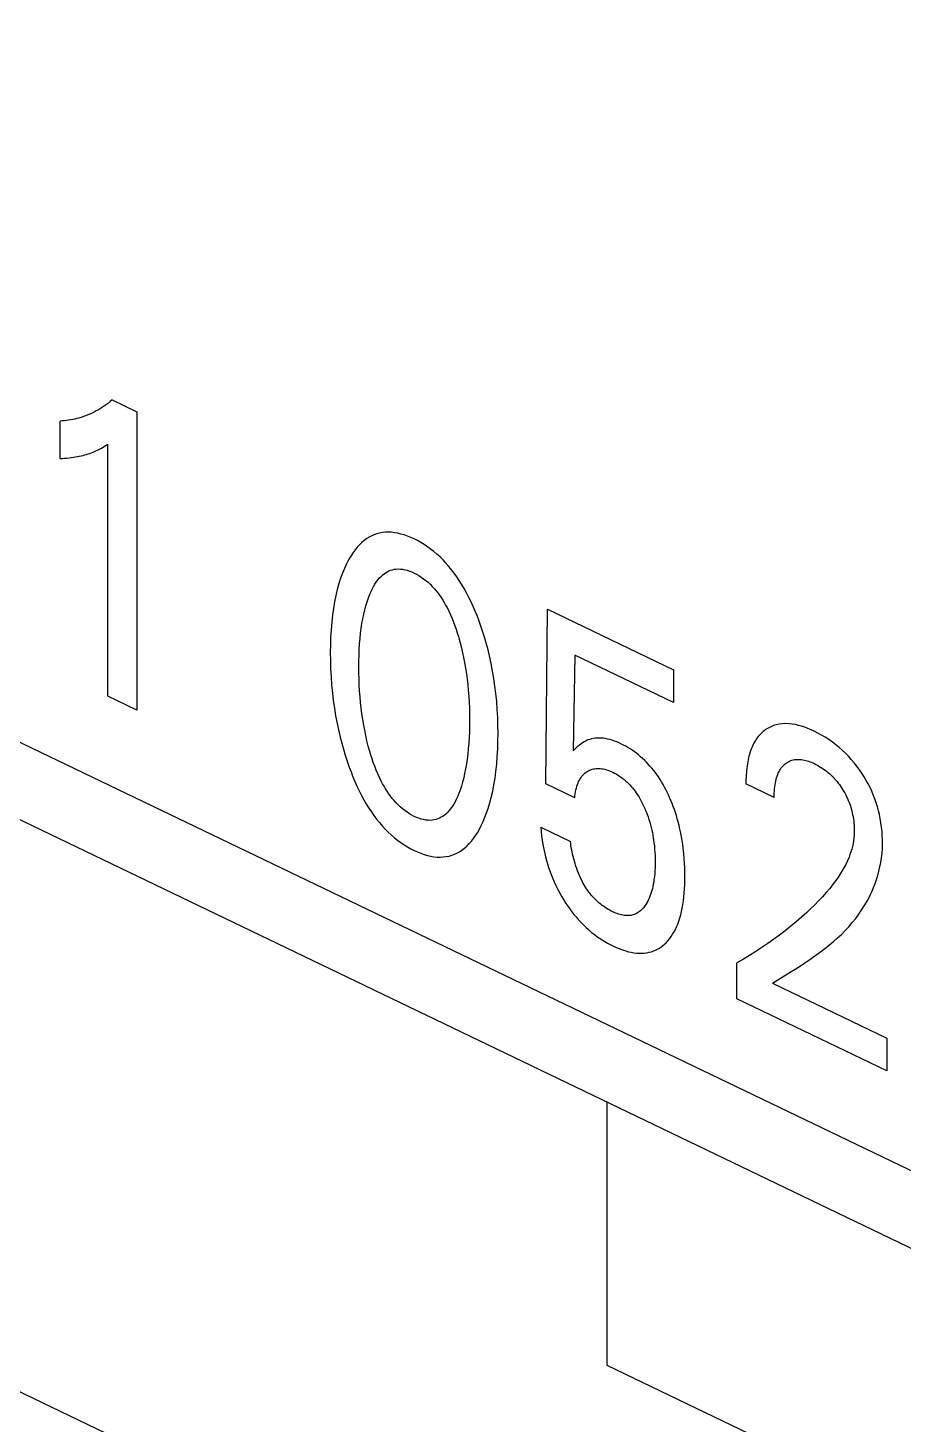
# Model space of a CAD drawing. Extents: x 0 to 420, y 0 to 297.
# Drawn here: x 188.85 to 192.9, y 121.57 to 128.03 of the extents above; entities that cross this region are included whole.
import ezdxf

# ---------------------------------------------------------------- set-up
doc = ezdxf.new("R2010")
doc.units = 0
doc.header["$LTSCALE"] = 23.1
doc.layers.add('40000_ISO', color=7, linetype='CONTINUOUS')

msp = doc.modelspace()

# ---------------------------------------------------------------- linework, layer by layer
at = {"layer": '40000_ISO', "color": 7, "linetype": 'CONTINUOUS'}
for p, q in [((151.239, 142.7894), (204.6505, 117.1157)), ((151.4456, 142.3318), (204.8571, 116.6581)), ((210.0891, 111.4974), (156.6777, 137.171)), ((189.2336, 126.3034), (189.2248, 126.2964)), ((189.2422, 126.3106), (189.2336, 126.3034)), ((189.2422, 126.3106), (189.3563, 126.2557)), ((189.1296, 126.2414), (189.1194, 126.2374)), ((189.1395, 126.2456), (189.1296, 126.2414)), ((189.1493, 126.25), (189.1395, 126.2456)), ((189.159, 126.2548), (189.1493, 126.25)), ((189.1685, 126.2597), (189.159, 126.2548)), ((189.1783, 126.2652), (189.1685, 126.2597)), ((189.188, 126.271), (189.1783, 126.2652)), ((189.1975, 126.277), (189.188, 126.271)), ((189.2068, 126.2832), (189.1975, 126.277)), ((189.2159, 126.2897), (189.2068, 126.2832)), ((189.2248, 126.2964), (189.2159, 126.2897)), ((189.3563, 126.2557), (189.3563, 124.8756)), ((189.0113, 126.2136), (189.0012, 126.2129)), ((189.0012, 126.0398), (189.0012, 126.2129)), ((189.0213, 126.2145), (189.0113, 126.2136)), ((189.0312, 126.2156), (189.0213, 126.2145)), ((189.0409, 126.217), (189.0312, 126.2156)), ((189.0506, 126.2186), (189.0409, 126.217)), ((189.0602, 126.2204), (189.0506, 126.2186)), ((189.0696, 126.2225), (189.0602, 126.2204)), ((189.079, 126.2247), (189.0696, 126.2225)), ((189.0882, 126.2272), (189.079, 126.2247)), ((189.0988, 126.2303), (189.0882, 126.2272)), ((189.1092, 126.2337), (189.0988, 126.2303)), ((189.1194, 126.2374), (189.1092, 126.2337)), ((189.0426, 126.0433), (189.0529, 126.0445)), ((189.0529, 126.0445), (189.063, 126.0458)), ((189.063, 126.0458), (189.0721, 126.0472)), ((189.0721, 126.0472), (189.0811, 126.0488)), ((189.0811, 126.0488), (189.09, 126.0505)), ((189.09, 126.0505), (189.0988, 126.0523)), ((189.0988, 126.0523), (189.1076, 126.0544)), ((189.1076, 126.0544), (189.1163, 126.0567)), ((189.1163, 126.0567), (189.1239, 126.0588)), ((189.1239, 126.0588), (189.1315, 126.0612)), ((189.1315, 126.0612), (189.139, 126.0637)), ((189.139, 126.0637), (189.1464, 126.0664)), ((189.1464, 126.0664), (189.1537, 126.0692)), ((189.1537, 126.0692), (189.1609, 126.0722)), ((189.1609, 126.0722), (189.1673, 126.0751)), ((189.1673, 126.0751), (189.1735, 126.078)), ((189.1735, 126.078), (189.1797, 126.0811)), ((189.1797, 126.0811), (189.1865, 126.0848)), ((189.1865, 126.0848), (189.1933, 126.0885)), ((189.1933, 126.0885), (189.1999, 126.0924)), ((189.1999, 126.0924), (189.2072, 126.0969)), ((189.2072, 126.0969), (189.2144, 126.1014)), ((189.2144, 126.1014), (189.2215, 126.1061)), ((189.2215, 124.9403), (189.2215, 126.1061)), ((189.0012, 126.0398), (189.0116, 126.0405)), ((189.0116, 126.0405), (189.022, 126.0413)), ((189.022, 126.0413), (189.0324, 126.0422)), ((189.0324, 126.0422), (189.0426, 126.0433)), ((190.4081, 125.661), (190.3967, 125.6514)), ((190.4202, 125.6697), (190.4081, 125.661)), ((190.4311, 125.6763), (190.4202, 125.6697)), ((190.4424, 125.6822), (190.4311, 125.6763)), ((190.4542, 125.6873), (190.4424, 125.6822)), ((190.4665, 125.6915), (190.4542, 125.6873)), ((190.4792, 125.6949), (190.4665, 125.6915)), ((190.4923, 125.6973), (190.4792, 125.6949)), ((190.5059, 125.6988), (190.4923, 125.6973)), ((190.5198, 125.6992), (190.5059, 125.6988)), ((190.5339, 125.6986), (190.5198, 125.6992)), ((190.5483, 125.6969), (190.5339, 125.6986)), ((190.563, 125.6943), (190.5483, 125.6969)), ((190.5779, 125.6907), (190.563, 125.6943)), ((190.593, 125.6863), (190.5779, 125.6907)), ((190.6082, 125.6809), (190.593, 125.6863)), ((190.6235, 125.6747), (190.6082, 125.6809)), ((190.6389, 125.6678), (190.6235, 125.6747)), ((190.6543, 125.66), (190.6389, 125.6678)), ((190.6696, 125.6514), (190.6543, 125.66)), ((190.3483, 125.5926), (190.3402, 125.5792)), ((190.3569, 125.6056), (190.3483, 125.5926)), ((190.366, 125.618), (190.3569, 125.6056)), ((190.3757, 125.6299), (190.366, 125.618)), ((190.3859, 125.641), (190.3757, 125.6299)), ((190.3967, 125.6514), (190.3859, 125.641)), ((190.6849, 125.6421), (190.6696, 125.6514)), ((190.7, 125.6321), (190.6849, 125.6421)), ((190.715, 125.6213), (190.7, 125.6321)), ((190.7297, 125.6098), (190.715, 125.6213)), ((190.7441, 125.5975), (190.7297, 125.6098)), ((190.7583, 125.5846), (190.7441, 125.5975)), ((190.3161, 125.5317), (190.3068, 125.5093)), ((190.3263, 125.5535), (190.3161, 125.5317)), ((190.3374, 125.5744), (190.3263, 125.5535)), ((190.3402, 125.5792), (190.3374, 125.5744)), ((190.5379, 125.5257), (190.5465, 125.5276)), ((190.5465, 125.5276), (190.5553, 125.5288)), ((190.5553, 125.5288), (190.565, 125.5292)), ((190.565, 125.5292), (190.575, 125.5288)), ((190.575, 125.5288), (190.5852, 125.5276)), ((190.5852, 125.5276), (190.5957, 125.5257)), ((190.7722, 125.5708), (190.7583, 125.5846)), ((190.7858, 125.5563), (190.7722, 125.5708)), ((190.7989, 125.5412), (190.7858, 125.5563)), ((190.8116, 125.5256), (190.7989, 125.5412)), ((190.2983, 125.4861), (190.2906, 125.4622)), ((190.3068, 125.5093), (190.2983, 125.4861)), ((190.457, 125.4584), (190.4637, 125.4688)), ((190.4637, 125.4688), (190.4709, 125.4786)), ((190.4709, 125.4786), (190.4787, 125.4878)), ((190.4787, 125.4878), (190.4871, 125.4963)), ((190.4871, 125.4963), (190.4934, 125.5019)), ((190.4934, 125.5019), (190.5, 125.5072)), ((190.5, 125.5072), (190.507, 125.5119)), ((190.507, 125.5119), (190.5142, 125.5162)), ((190.5142, 125.5162), (190.5218, 125.52)), ((190.5218, 125.52), (190.5297, 125.5232)), ((190.5297, 125.5232), (190.5379, 125.5257)), ((190.5957, 125.5257), (190.6063, 125.5229)), ((190.6063, 125.5229), (190.6171, 125.5195)), ((190.6171, 125.5195), (190.628, 125.5153)), ((190.628, 125.5153), (190.6389, 125.5104)), ((190.6389, 125.5104), (190.6498, 125.5048)), ((190.6498, 125.5048), (190.6607, 125.4985)), ((190.6607, 125.4985), (190.6714, 125.4916)), ((190.6714, 125.4916), (190.6821, 125.4841)), ((190.6821, 125.4841), (190.6926, 125.476)), ((190.6926, 125.476), (190.7028, 125.4674)), ((190.7028, 125.4674), (190.7128, 125.4582)), ((190.8239, 125.5096), (190.8116, 125.5256)), ((190.8357, 125.4931), (190.8239, 125.5096)), ((190.847, 125.4764), (190.8357, 125.4931)), ((190.8578, 125.4593), (190.847, 125.4764)), ((190.276, 125.4058), (190.2701, 125.3766)), ((190.2829, 125.4344), (190.276, 125.4058)), ((190.2906, 125.4622), (190.2829, 125.4344)), ((190.4274, 125.3954), (190.4343, 125.4129)), ((190.4343, 125.4129), (190.4394, 125.4248)), ((190.4394, 125.4248), (190.4448, 125.4364)), ((190.4448, 125.4364), (190.4507, 125.4476)), ((190.4507, 125.4476), (190.457, 125.4584)), ((190.7128, 125.4582), (190.7225, 125.4484)), ((190.7225, 125.4484), (190.7313, 125.4387)), ((190.7313, 125.4387), (190.7398, 125.4287)), ((190.7398, 125.4287), (190.7481, 125.4182)), ((190.7481, 125.4182), (190.7559, 125.4074)), ((190.7559, 125.4074), (190.7635, 125.3964)), ((190.8699, 125.439), (190.8578, 125.4593)), ((190.8813, 125.4184), (190.8699, 125.439)), ((190.8921, 125.3977), (190.8813, 125.4184)), ((190.2651, 125.3468), (190.2609, 125.3165)), ((190.2701, 125.3766), (190.2651, 125.3468)), ((190.4057, 125.3205), (190.4104, 125.3398)), ((190.4104, 125.3398), (190.4155, 125.3588)), ((190.4155, 125.3588), (190.4212, 125.3773)), ((190.4212, 125.3773), (190.4274, 125.3954)), ((190.7635, 125.3964), (190.7708, 125.3851)), ((190.7708, 125.3851), (190.7777, 125.3737)), ((190.7777, 125.3737), (190.7844, 125.3621)), ((190.7844, 125.3621), (190.7907, 125.3504)), ((190.7907, 125.3504), (190.799, 125.3338)), ((190.9023, 125.3767), (190.8921, 125.3977)), ((190.9119, 125.3556), (190.9023, 125.3767)), ((190.9209, 125.3345), (190.9119, 125.3556)), ((190.9295, 125.3132), (190.9209, 125.3345)), ((191.247, 124.5353), (191.2556, 125.3428)), ((191.2556, 125.3428), (191.8381, 125.0628)), ((190.2573, 125.2825), (190.2545, 125.248)), ((190.2609, 125.3165), (190.2573, 125.2825)), ((190.3939, 125.2543), (190.3973, 125.2767)), ((190.3973, 125.2767), (190.4012, 125.2988)), ((190.4012, 125.2988), (190.4057, 125.3205)), ((190.799, 125.3338), (190.8068, 125.3171)), ((190.8068, 125.3171), (190.8141, 125.3004)), ((190.8141, 125.3004), (190.8208, 125.2836)), ((190.8208, 125.2836), (190.8271, 125.2667)), ((190.9376, 125.292), (190.9295, 125.3132)), ((190.9475, 125.2644), (190.9376, 125.292)), ((190.2525, 125.2131), (190.2514, 125.1777)), ((190.2545, 125.248), (190.2525, 125.2131)), ((190.3865, 125.1826), (190.3886, 125.2084)), ((190.3886, 125.2084), (190.391, 125.2315)), ((190.391, 125.2315), (190.3939, 125.2543)), ((190.8271, 125.2667), (190.8329, 125.2499)), ((190.8329, 125.2499), (190.8384, 125.233)), ((190.8384, 125.233), (190.8435, 125.2162)), ((190.8435, 125.2162), (190.8451, 125.2107)), ((190.8451, 125.2107), (190.8515, 125.1877)), ((190.9567, 125.2369), (190.9475, 125.2644)), ((190.9653, 125.2094), (190.9567, 125.2369)), ((190.9732, 125.182), (190.9653, 125.2094)), ((190.2514, 125.1777), (190.251, 125.142)), ((190.251, 125.142), (190.2514, 125.1052)), ((190.3838, 125.1301), (190.3849, 125.1564)), ((190.3849, 125.1564), (190.3865, 125.1826)), ((190.8515, 125.1877), (190.8574, 125.1647)), ((190.8574, 125.1647), (190.8628, 125.1418)), ((190.8628, 125.1418), (190.8676, 125.1191)), ((190.9805, 125.1547), (190.9732, 125.182)), ((190.9871, 125.1274), (190.9805, 125.1547)), ((190.2514, 125.1052), (190.2525, 125.0682)), ((190.3829, 125.0766), (190.3832, 125.1034)), ((190.3831, 125.0492), (190.3829, 125.0766)), ((190.3832, 125.1034), (190.3838, 125.1301)), ((190.8676, 125.1191), (190.872, 125.0964)), ((190.872, 125.0964), (190.8765, 125.0704)), ((190.9949, 125.0921), (190.9871, 125.1274)), ((191.0017, 125.057), (190.9949, 125.0921)), ((191.3818, 125.1306), (191.3739, 124.6878)), ((191.8381, 124.9113), (191.3818, 125.1306)), ((190.2525, 125.0682), (190.2544, 125.0308)), ((190.2544, 125.0308), (190.2571, 124.993)), ((190.3838, 125.0215), (190.3831, 125.0492)), ((190.3849, 124.9937), (190.3838, 125.0215)), ((190.8765, 125.0704), (190.8805, 125.0445)), ((190.8805, 125.0445), (190.8839, 125.0188)), ((190.8839, 125.0188), (190.8867, 124.9932)), ((191.0076, 125.0221), (191.0017, 125.057)), ((191.0126, 124.9875), (191.0076, 125.0221)), ((191.8381, 125.0628), (191.8381, 124.9113)), ((190.2571, 124.993), (190.2608, 124.955)), ((190.2608, 124.955), (190.2649, 124.9201)), ((190.3865, 124.9656), (190.3849, 124.9937)), ((190.3886, 124.9374), (190.3865, 124.9656)), ((190.8867, 124.9932), (190.8891, 124.9678)), ((190.8891, 124.9678), (190.8913, 124.9399)), ((191.0168, 124.9531), (191.0126, 124.9875)), ((191.0205, 124.9156), (191.0168, 124.9531)), ((189.3563, 124.8756), (189.2215, 124.9403)), ((190.2649, 124.9201), (190.2698, 124.885)), ((190.2698, 124.885), (190.2756, 124.8496)), ((190.3909, 124.9116), (190.3886, 124.9374)), ((190.3938, 124.8857), (190.3909, 124.9116)), ((190.3971, 124.8596), (190.3938, 124.8857)), ((190.8913, 124.9399), (190.8929, 124.9123)), ((190.8929, 124.9123), (190.894, 124.8848)), ((190.894, 124.8848), (190.8946, 124.8576)), ((191.0233, 124.8785), (191.0205, 124.9156)), ((190.2756, 124.8496), (190.2823, 124.8141)), ((190.401, 124.8334), (190.3971, 124.8596)), ((190.4054, 124.8069), (190.401, 124.8334)), ((190.8946, 124.8576), (190.8948, 124.8305)), ((190.8948, 124.8305), (190.8946, 124.8033)), ((191.0252, 124.8417), (191.0233, 124.8785)), ((191.0264, 124.8052), (191.0252, 124.8417)), ((190.2823, 124.8141), (190.29, 124.7783)), ((190.29, 124.7783), (190.2966, 124.7507)), ((190.41, 124.7828), (190.4054, 124.8069)), ((190.415, 124.7586), (190.41, 124.7828)), ((190.4206, 124.7343), (190.415, 124.7586)), ((190.894, 124.7763), (190.8929, 124.7495)), ((190.8946, 124.8033), (190.894, 124.7763)), ((191.0267, 124.7691), (191.0264, 124.8052)), ((191.0264, 124.7328), (191.0267, 124.7691)), ((192.2297, 124.7536), (192.2254, 124.7481)), ((192.2341, 124.7588), (192.2297, 124.7536)), ((192.2387, 124.7639), (192.2341, 124.7588)), ((192.2435, 124.7688), (192.2387, 124.7639)), ((192.2485, 124.7735), (192.2435, 124.7688)), ((192.2536, 124.7779), (192.2485, 124.7735)), ((192.2589, 124.7821), (192.2536, 124.7779)), ((192.2644, 124.7861), (192.2589, 124.7821)), ((192.27, 124.7898), (192.2644, 124.7861)), ((192.2758, 124.7932), (192.27, 124.7898)), ((192.2878, 124.7994), (192.2758, 124.7932)), ((192.3004, 124.8046), (192.2878, 124.7994)), ((192.3136, 124.8086), (192.3004, 124.8046)), ((192.3274, 124.8115), (192.3136, 124.8086)), ((192.3416, 124.8133), (192.3274, 124.8115)), ((192.3562, 124.8138), (192.3416, 124.8133)), ((192.3712, 124.8133), (192.3562, 124.8138)), ((192.3866, 124.8117), (192.3712, 124.8133)), ((192.4023, 124.809), (192.3866, 124.8117)), ((192.4165, 124.8057), (192.4023, 124.809)), ((192.4308, 124.8016), (192.4165, 124.8057)), ((192.4453, 124.7968), (192.4308, 124.8016)), ((192.4598, 124.7913), (192.4453, 124.7968)), ((192.4744, 124.7852), (192.4598, 124.7913)), ((192.489, 124.7784), (192.4744, 124.7852)), ((192.5061, 124.7699), (192.489, 124.7784)), ((192.5231, 124.7606), (192.5061, 124.7699)), ((192.5401, 124.7505), (192.5231, 124.7606)), ((190.2966, 124.7507), (190.3037, 124.7231)), ((190.3037, 124.7231), (190.3115, 124.6954)), ((190.3115, 124.6954), (190.3199, 124.6676)), ((190.4268, 124.7099), (190.4206, 124.7343)), ((190.4336, 124.6853), (190.4268, 124.7099)), ((190.8892, 124.6967), (190.8868, 124.6732)), ((190.8913, 124.723), (190.8892, 124.6967)), ((190.8929, 124.7495), (190.8913, 124.723)), ((191.0234, 124.6614), (191.0253, 124.6969)), ((191.0253, 124.6969), (191.0264, 124.7328)), ((191.3834, 124.697), (191.3739, 124.6878)), ((191.3932, 124.7059), (191.3834, 124.697)), ((191.402, 124.7133), (191.3932, 124.7059)), ((191.411, 124.7202), (191.402, 124.7133)), ((191.4163, 124.724), (191.411, 124.7202)), ((191.4218, 124.7276), (191.4163, 124.724)), ((191.4274, 124.7309), (191.4218, 124.7276)), ((191.4348, 124.7348), (191.4274, 124.7309)), ((191.4425, 124.7381), (191.4348, 124.7348)), ((191.4505, 124.741), (191.4425, 124.7381)), ((191.4588, 124.7433), (191.4505, 124.741)), ((191.4673, 124.7451), (191.4588, 124.7433)), ((191.4761, 124.7464), (191.4673, 124.7451)), ((191.485, 124.7471), (191.4761, 124.7464)), ((191.4942, 124.7472), (191.485, 124.7471)), ((191.5036, 124.7468), (191.4942, 124.7472)), ((191.5131, 124.7459), (191.5036, 124.7468)), ((191.5228, 124.7444), (191.5131, 124.7459)), ((191.5326, 124.7425), (191.5228, 124.7444)), ((191.5432, 124.7398), (191.5326, 124.7425)), ((191.5539, 124.7367), (191.5432, 124.7398)), ((191.5646, 124.733), (191.5539, 124.7367)), ((191.5754, 124.7289), (191.5646, 124.733)), ((191.5862, 124.7243), (191.5754, 124.7289)), ((191.5971, 124.7192), (191.5862, 124.7243)), ((191.6072, 124.7142), (191.5971, 124.7192)), ((191.6173, 124.7088), (191.6072, 124.7142)), ((191.6273, 124.7031), (191.6173, 124.7088)), ((191.6374, 124.697), (191.6273, 124.7031)), ((191.6473, 124.6905), (191.6374, 124.697)), ((191.6572, 124.6837), (191.6473, 124.6905)), ((192.197, 124.6949), (192.1942, 124.6872)), ((192.1999, 124.7023), (192.197, 124.6949)), ((192.2031, 124.7096), (192.1999, 124.7023)), ((192.2064, 124.7168), (192.2031, 124.7096)), ((192.21, 124.7237), (192.2064, 124.7168)), ((192.2137, 124.7304), (192.21, 124.7237)), ((192.2174, 124.7365), (192.2137, 124.7304)), ((192.2213, 124.7424), (192.2174, 124.7365)), ((192.2254, 124.7481), (192.2213, 124.7424)), ((192.557, 124.7396), (192.5401, 124.7505)), ((192.5737, 124.7279), (192.557, 124.7396)), ((192.5889, 124.7163), (192.5737, 124.7279)), ((192.6039, 124.7041), (192.5889, 124.7163)), ((192.6187, 124.6911), (192.6039, 124.7041)), ((192.6331, 124.6774), (192.6187, 124.6911)), ((190.3199, 124.6676), (190.329, 124.6398)), ((190.329, 124.6398), (190.3387, 124.6119)), ((190.4387, 124.6681), (190.4336, 124.6853)), ((190.4441, 124.6509), (190.4387, 124.6681)), ((190.4499, 124.6337), (190.4441, 124.6509)), ((190.4562, 124.6164), (190.4499, 124.6337)), ((190.8807, 124.6272), (190.8768, 124.6047)), ((190.884, 124.6501), (190.8807, 124.6272)), ((190.8868, 124.6732), (190.884, 124.6501)), ((191.017, 124.5919), (191.0206, 124.6264)), ((191.0206, 124.6264), (191.0234, 124.6614)), ((191.667, 124.6764), (191.6572, 124.6837)), ((191.6767, 124.6689), (191.667, 124.6764)), ((191.6862, 124.6609), (191.6767, 124.6689)), ((191.6952, 124.6529), (191.6862, 124.6609)), ((191.704, 124.6446), (191.6952, 124.6529)), ((191.7127, 124.6359), (191.704, 124.6446)), ((191.7212, 124.627), (191.7127, 124.6359)), ((191.7295, 124.6178), (191.7212, 124.627)), ((192.1798, 124.6272), (192.1783, 124.6173)), ((192.1814, 124.637), (192.1798, 124.6272)), ((192.1833, 124.6467), (192.1814, 124.637)), ((192.1851, 124.655), (192.1833, 124.6467)), ((192.1871, 124.6633), (192.1851, 124.655)), ((192.1893, 124.6714), (192.1871, 124.6633)), ((192.1917, 124.6794), (192.1893, 124.6714)), ((192.1942, 124.6872), (192.1917, 124.6794)), ((192.3498, 124.6234), (192.3546, 124.6276)), ((192.3546, 124.6276), (192.3593, 124.6312)), ((192.3593, 124.6312), (192.3643, 124.6346)), ((192.3643, 124.6346), (192.3695, 124.6376)), ((192.3695, 124.6376), (192.3748, 124.6403)), ((192.3748, 124.6403), (192.3804, 124.6426)), ((192.3804, 124.6426), (192.3862, 124.6446)), ((192.3862, 124.6446), (192.3922, 124.6462)), ((192.3922, 124.6462), (192.3982, 124.6473)), ((192.3982, 124.6473), (192.4043, 124.6481)), ((192.4043, 124.6481), (192.4106, 124.6485)), ((192.4106, 124.6485), (192.417, 124.6486)), ((192.417, 124.6486), (192.4236, 124.6483)), ((192.4236, 124.6483), (192.4302, 124.6476)), ((192.4302, 124.6476), (192.437, 124.6466)), ((192.437, 124.6466), (192.4434, 124.6453)), ((192.4434, 124.6453), (192.4498, 124.6437)), ((192.4498, 124.6437), (192.4562, 124.6419)), ((192.4562, 124.6419), (192.4627, 124.6398)), ((192.4627, 124.6398), (192.4693, 124.6374)), ((192.4693, 124.6374), (192.4758, 124.6348)), ((192.4758, 124.6348), (192.4824, 124.632)), ((192.4824, 124.632), (192.489, 124.6289)), ((192.489, 124.6289), (192.4963, 124.6253)), ((192.4963, 124.6253), (192.5036, 124.6214)), ((192.6471, 124.6631), (192.6331, 124.6774)), ((192.6605, 124.6483), (192.6471, 124.6631)), ((192.6735, 124.633), (192.6605, 124.6483)), ((192.686, 124.6171), (192.6735, 124.633)), ((190.3387, 124.6119), (190.3469, 124.5901)), ((190.3469, 124.5901), (190.3554, 124.5683)), ((190.3554, 124.5683), (190.3645, 124.5466)), ((190.463, 124.5992), (190.4562, 124.6164)), ((190.4702, 124.582), (190.463, 124.5992)), ((190.478, 124.5649), (190.4702, 124.582)), ((190.4865, 124.5479), (190.478, 124.5649)), ((190.8678, 124.5628), (190.8627, 124.5434)), ((190.8723, 124.5825), (190.8678, 124.5628)), ((190.8768, 124.6047), (190.8723, 124.5825)), ((191.0079, 124.5307), (191.0129, 124.561)), ((191.0129, 124.561), (191.017, 124.5919)), ((191.403, 124.5528), (191.4066, 124.5591)), ((191.4066, 124.5591), (191.4106, 124.5651)), ((191.4106, 124.5651), (191.4147, 124.5705)), ((191.4147, 124.5705), (191.4192, 124.5755)), ((191.4192, 124.5755), (191.4238, 124.5803)), ((191.4238, 124.5803), (191.4288, 124.5846)), ((191.4288, 124.5846), (191.4341, 124.5886)), ((191.4341, 124.5886), (191.4395, 124.5923)), ((191.4395, 124.5923), (191.4448, 124.5954)), ((191.4448, 124.5954), (191.4502, 124.5981)), ((191.4502, 124.5981), (191.4558, 124.6005)), ((191.4558, 124.6005), (191.4616, 124.6025)), ((191.4616, 124.6025), (191.4676, 124.6041)), ((191.4676, 124.6041), (191.4738, 124.6053)), ((191.4738, 124.6053), (191.48, 124.6061)), ((191.48, 124.6061), (191.4864, 124.6065)), ((191.4864, 124.6065), (191.4929, 124.6065)), ((191.4929, 124.6065), (191.4995, 124.6061)), ((191.4995, 124.6061), (191.5062, 124.6054)), ((191.5062, 124.6054), (191.513, 124.6042)), ((191.513, 124.6042), (191.5203, 124.6026)), ((191.5203, 124.6026), (191.5276, 124.6006)), ((191.5276, 124.6006), (191.5349, 124.5982)), ((191.5349, 124.5982), (191.5423, 124.5954)), ((191.5423, 124.5954), (191.5497, 124.5923)), ((191.5497, 124.5923), (191.5572, 124.5889)), ((191.5572, 124.5889), (191.5647, 124.5851)), ((191.5647, 124.5851), (191.5723, 124.581)), ((191.5723, 124.581), (191.5798, 124.5766)), ((191.5798, 124.5766), (191.5873, 124.5719)), ((191.5873, 124.5719), (191.5947, 124.5668)), ((191.5947, 124.5668), (191.6021, 124.5614)), ((191.6021, 124.5614), (191.6093, 124.5557)), ((191.7376, 124.6083), (191.7295, 124.6178)), ((191.7455, 124.5986), (191.7376, 124.6083)), ((191.7532, 124.5887), (191.7455, 124.5986)), ((191.7606, 124.5786), (191.7532, 124.5887)), ((191.7684, 124.5673), (191.7606, 124.5786)), ((191.7759, 124.5559), (191.7684, 124.5673)), ((192.1738, 124.5663), (192.1735, 124.5558)), ((192.1744, 124.5766), (192.1738, 124.5663)), ((192.1751, 124.587), (192.1744, 124.5766)), ((192.176, 124.5972), (192.1751, 124.587)), ((192.1771, 124.6073), (192.176, 124.5972)), ((192.1783, 124.6173), (192.1771, 124.6073)), ((192.3128, 124.556), (192.315, 124.5636)), ((192.315, 124.5636), (192.3174, 124.5711)), ((192.3174, 124.5711), (192.3201, 124.5783)), ((192.3201, 124.5783), (192.323, 124.5852)), ((192.323, 124.5852), (192.3263, 124.5919)), ((192.3263, 124.5919), (192.3296, 124.5978)), ((192.3296, 124.5978), (192.3331, 124.6035)), ((192.3331, 124.6035), (192.3369, 124.6089)), ((192.3369, 124.6089), (192.3409, 124.614)), ((192.3409, 124.614), (192.3452, 124.6189)), ((192.3452, 124.6189), (192.3498, 124.6234)), ((192.5036, 124.6214), (192.5109, 124.6173)), ((192.5109, 124.6173), (192.5182, 124.613)), ((192.5182, 124.613), (192.5254, 124.6084)), ((192.5254, 124.6084), (192.5326, 124.6035)), ((192.5326, 124.6035), (192.5397, 124.5983)), ((192.5397, 124.5983), (192.5462, 124.5933)), ((192.5462, 124.5933), (192.5527, 124.5881)), ((192.5527, 124.5881), (192.559, 124.5826)), ((192.559, 124.5826), (192.5653, 124.5769)), ((192.5653, 124.5769), (192.5715, 124.571)), ((192.5715, 124.571), (192.5775, 124.5649)), ((192.5775, 124.5649), (192.5834, 124.5586)), ((192.6979, 124.6008), (192.686, 124.6171)), ((192.7093, 124.584), (192.6979, 124.6008)), ((192.7196, 124.5678), (192.7093, 124.584)), ((192.7293, 124.5514), (192.7196, 124.5678)), ((190.3645, 124.5466), (190.3742, 124.5249)), ((190.3742, 124.5249), (190.3844, 124.5034)), ((190.3844, 124.5034), (190.3952, 124.4821)), ((190.4928, 124.5359), (190.4865, 124.5479)), ((190.4994, 124.5241), (190.4928, 124.5359)), ((190.5063, 124.5124), (190.4994, 124.5241)), ((190.5136, 124.5009), (190.5063, 124.5124)), ((190.5212, 124.4896), (190.5136, 124.5009)), ((190.851, 124.506), (190.8442, 124.4879)), ((190.8571, 124.5245), (190.851, 124.506)), ((190.8627, 124.5434), (190.8571, 124.5245)), ((190.9954, 124.4717), (191.0021, 124.5009)), ((191.0021, 124.5009), (191.0079, 124.5307)), ((191.3818, 124.4705), (191.247, 124.5353)), ((191.3838, 124.4892), (191.3852, 124.4984)), ((191.3852, 124.4984), (191.3869, 124.5073)), ((191.3869, 124.5073), (191.389, 124.516)), ((191.389, 124.516), (191.3914, 124.5245)), ((191.3914, 124.5245), (191.3938, 124.532)), ((191.3938, 124.532), (191.3966, 124.5392)), ((191.3966, 124.5392), (191.3996, 124.5461)), ((191.3996, 124.5461), (191.403, 124.5528)), ((191.6093, 124.5557), (191.6164, 124.5497)), ((191.6164, 124.5497), (191.6232, 124.5436)), ((191.6232, 124.5436), (191.6298, 124.5372)), ((191.6298, 124.5372), (191.6363, 124.5305)), ((191.6363, 124.5305), (191.6426, 124.5235)), ((191.6426, 124.5235), (191.6487, 124.5164)), ((191.6487, 124.5164), (191.6546, 124.509)), ((191.6546, 124.509), (191.6603, 124.5015)), ((191.6603, 124.5015), (191.6659, 124.4938)), ((191.7831, 124.5443), (191.7759, 124.5559)), ((191.79, 124.5325), (191.7831, 124.5443)), ((191.7966, 124.5206), (191.79, 124.5325)), ((191.8029, 124.5087), (191.7966, 124.5206)), ((191.809, 124.4966), (191.8029, 124.5087)), ((191.8147, 124.4844), (191.809, 124.4966)), ((192.1735, 124.5558), (192.1732, 124.5453)), ((192.1732, 124.5453), (192.1732, 124.5348)), ((192.3036, 124.4721), (192.1732, 124.5348)), ((192.3041, 124.4921), (192.3046, 124.5019)), ((192.3046, 124.5019), (192.3054, 124.5117)), ((192.3054, 124.5117), (192.3064, 124.5213)), ((192.3064, 124.5213), (192.3077, 124.5308)), ((192.3077, 124.5308), (192.3093, 124.5401)), ((192.3093, 124.5401), (192.3109, 124.5481)), ((192.3109, 124.5481), (192.3128, 124.556)), ((192.5834, 124.5586), (192.5892, 124.5521)), ((192.5892, 124.5521), (192.5948, 124.5454)), ((192.5948, 124.5454), (192.6002, 124.5386)), ((192.6002, 124.5386), (192.6054, 124.5316)), ((192.6054, 124.5316), (192.6105, 124.5244)), ((192.6105, 124.5244), (192.6155, 124.5172)), ((192.6155, 124.5172), (192.6202, 124.5098)), ((192.6202, 124.5098), (192.6252, 124.5014)), ((192.6252, 124.5014), (192.6301, 124.493)), ((192.7385, 124.5347), (192.7293, 124.5514)), ((192.7471, 124.5178), (192.7385, 124.5347)), ((192.7551, 124.5008), (192.7471, 124.5178)), ((192.7624, 124.4837), (192.7551, 124.5008)), ((190.3952, 124.4821), (190.4068, 124.4609)), ((190.4068, 124.4609), (190.419, 124.4399)), ((190.419, 124.4399), (190.4298, 124.4226)), ((190.5291, 124.4786), (190.5212, 124.4896)), ((190.5374, 124.468), (190.5291, 124.4786)), ((190.546, 124.4576), (190.5374, 124.468)), ((190.5549, 124.4477), (190.546, 124.4576)), ((190.5646, 124.4379), (190.5549, 124.4477)), ((190.5746, 124.4285), (190.5646, 124.4379)), ((190.8148, 124.4301), (190.8076, 124.4199)), ((190.8216, 124.4408), (190.8148, 124.4301)), ((190.8278, 124.452), (190.8216, 124.4408)), ((190.8337, 124.4636), (190.8278, 124.452)), ((190.8391, 124.4756), (190.8337, 124.4636)), ((190.8442, 124.4879), (190.8391, 124.4756)), ((190.9812, 124.422), (190.9878, 124.4433)), ((190.9878, 124.4433), (190.9954, 124.4717)), ((191.3818, 124.4705), (191.3826, 124.4799)), ((191.3826, 124.4799), (191.3838, 124.4892)), ((191.6659, 124.4938), (191.6717, 124.4851)), ((191.6717, 124.4851), (191.6772, 124.4763)), ((191.6772, 124.4763), (191.6825, 124.4673)), ((191.6825, 124.4673), (191.6876, 124.4582)), ((191.6876, 124.4582), (191.6924, 124.4491)), ((191.6924, 124.4491), (191.697, 124.4398)), ((191.697, 124.4398), (191.7013, 124.4305)), ((191.7013, 124.4305), (191.7055, 124.4212)), ((191.8203, 124.4723), (191.8147, 124.4844)), ((191.8263, 124.4583), (191.8203, 124.4723)), ((191.8319, 124.4443), (191.8263, 124.4583)), ((191.8373, 124.4302), (191.8319, 124.4443)), ((191.8423, 124.4162), (191.8373, 124.4302)), ((192.3036, 124.4721), (192.3037, 124.4821)), ((192.3037, 124.4821), (192.3041, 124.4921)), ((192.6301, 124.493), (192.6346, 124.4845)), ((192.6346, 124.4845), (192.6389, 124.4758)), ((192.6389, 124.4758), (192.643, 124.4672)), ((192.643, 124.4672), (192.6468, 124.4585)), ((192.6468, 124.4585), (192.6503, 124.4497)), ((192.6503, 124.4497), (192.6533, 124.4415)), ((192.6533, 124.4415), (192.6561, 124.4333)), ((192.6561, 124.4333), (192.6587, 124.4251)), ((192.7694, 124.4656), (192.7624, 124.4837)), ((192.7757, 124.4474), (192.7694, 124.4656)), ((192.7813, 124.4293), (192.7757, 124.4474)), ((190.4298, 124.4226), (190.4412, 124.4054)), ((190.4412, 124.4054), (190.453, 124.3886)), ((190.453, 124.3886), (190.4653, 124.3722)), ((190.4653, 124.3722), (190.4781, 124.3562)), ((190.5849, 124.4197), (190.5746, 124.4285)), ((190.5954, 124.4115), (190.5849, 124.4197)), ((190.6061, 124.4039), (190.5954, 124.4115)), ((190.617, 124.3969), (190.6061, 124.4039)), ((190.6279, 124.3906), (190.617, 124.3969)), ((190.6389, 124.385), (190.6279, 124.3906)), ((190.6499, 124.38), (190.6389, 124.385)), ((190.6608, 124.3758), (190.6499, 124.38)), ((190.6716, 124.3724), (190.6608, 124.3758)), ((190.6824, 124.3697), (190.6716, 124.3724)), ((190.6929, 124.3678), (190.6824, 124.3697)), ((190.7032, 124.3667), (190.6929, 124.3678)), ((190.7132, 124.3664), (190.7032, 124.3667)), ((190.7229, 124.367), (190.7132, 124.3664)), ((190.7318, 124.3683), (190.7229, 124.367)), ((190.7404, 124.3704), (190.7318, 124.3683)), ((190.7486, 124.3731), (190.7404, 124.3704)), ((190.7566, 124.3765), (190.7486, 124.3731)), ((190.7642, 124.3805), (190.7566, 124.3765)), ((190.7714, 124.385), (190.7642, 124.3805)), ((190.7784, 124.39), (190.7714, 124.385)), ((190.785, 124.3955), (190.7784, 124.39)), ((190.7913, 124.4013), (190.785, 124.3955)), ((190.7997, 124.4103), (190.7913, 124.4013)), ((190.8076, 124.4199), (190.7997, 124.4103)), ((190.9579, 124.3611), (190.9663, 124.3809)), ((190.9663, 124.3809), (190.9741, 124.4012)), ((190.9741, 124.4012), (190.9812, 124.422)), ((191.7055, 124.4212), (191.7108, 124.4085)), ((191.7108, 124.4085), (191.7157, 124.3958)), ((191.7157, 124.3958), (191.7203, 124.3831)), ((191.7203, 124.3831), (191.7245, 124.3705)), ((191.7245, 124.3705), (191.7284, 124.3578)), ((191.847, 124.4022), (191.8423, 124.4162)), ((191.8515, 124.3881), (191.847, 124.4022)), ((191.8556, 124.3742), (191.8515, 124.3881)), ((191.8595, 124.3602), (191.8556, 124.3742)), ((192.6587, 124.4251), (192.661, 124.4169)), ((192.661, 124.4169), (192.6632, 124.4087)), ((192.6632, 124.4087), (192.6651, 124.4005)), ((192.6651, 124.4005), (192.6668, 124.3924)), ((192.6668, 124.3924), (192.6684, 124.3843)), ((192.6684, 124.3843), (192.6701, 124.3739)), ((192.6701, 124.3739), (192.6715, 124.3635)), ((192.7862, 124.4112), (192.7813, 124.4293)), ((192.7905, 124.3932), (192.7862, 124.4112)), ((192.7942, 124.3753), (192.7905, 124.3932)), ((192.7977, 124.3553), (192.7942, 124.3753)), ((190.4781, 124.3562), (190.4913, 124.3408)), ((190.4913, 124.3408), (190.505, 124.326)), ((190.505, 124.326), (190.519, 124.3118)), ((190.519, 124.3118), (190.5332, 124.2987)), ((190.9224, 124.2958), (190.931, 124.3093)), ((190.931, 124.3093), (190.939, 124.3233)), ((190.939, 124.3233), (190.9488, 124.3419)), ((190.9488, 124.3419), (190.9579, 124.3611)), ((191.2242, 124.3348), (191.3618, 124.2686)), ((191.2242, 124.3348), (191.2259, 124.3151)), ((191.2259, 124.3151), (191.2281, 124.2951)), ((191.7284, 124.3578), (191.732, 124.3452)), ((191.732, 124.3452), (191.7351, 124.3333)), ((191.7351, 124.3333), (191.7379, 124.3214)), ((191.7379, 124.3214), (191.7404, 124.3096)), ((191.7404, 124.3096), (191.7426, 124.2979)), ((191.864, 124.3425), (191.8595, 124.3602)), ((191.8681, 124.325), (191.864, 124.3425)), ((191.8718, 124.3075), (191.8681, 124.325)), ((191.8751, 124.29), (191.8718, 124.3075)), ((192.6715, 124.3635), (192.6727, 124.3533)), ((192.6727, 124.3533), (192.6736, 124.3432)), ((192.6736, 124.3432), (192.6741, 124.3332)), ((192.6744, 124.3136), (192.6738, 124.2993)), ((192.6741, 124.3332), (192.6744, 124.3233)), ((192.6744, 124.3233), (192.6744, 124.3136)), ((192.8005, 124.3354), (192.7977, 124.3553)), ((192.8026, 124.3159), (192.8005, 124.3354)), ((192.804, 124.2965), (192.8026, 124.3159)), ((190.5332, 124.2987), (190.5477, 124.2863)), ((190.5477, 124.2863), (190.5624, 124.2746)), ((190.5624, 124.2746), (190.5774, 124.2637)), ((190.5774, 124.2637), (190.5926, 124.2535)), ((190.5926, 124.2535), (190.608, 124.2441)), ((190.608, 124.2441), (190.6234, 124.2354)), ((190.8591, 124.2284), (190.8713, 124.2376)), ((190.8713, 124.2376), (190.8828, 124.2477)), ((190.8828, 124.2477), (190.8936, 124.2587)), ((190.8936, 124.2587), (190.9038, 124.2704)), ((190.9038, 124.2704), (190.9134, 124.2828)), ((190.9134, 124.2828), (190.9224, 124.2958)), ((191.2281, 124.2951), (191.2309, 124.2749)), ((191.2309, 124.2749), (191.2342, 124.2545)), ((191.2342, 124.2545), (191.2381, 124.2339)), ((191.3629, 124.2594), (191.3618, 124.2686)), ((191.3641, 124.2498), (191.3629, 124.2594)), ((191.3657, 124.24), (191.3641, 124.2498)), ((191.3674, 124.23), (191.3657, 124.24)), ((191.7426, 124.2979), (191.7446, 124.2862)), ((191.7446, 124.2862), (191.7464, 124.2746)), ((191.7464, 124.2746), (191.7479, 124.2631)), ((191.7479, 124.2631), (191.7496, 124.2481)), ((191.7496, 124.2481), (191.751, 124.2332)), ((191.8781, 124.2727), (191.8751, 124.29)), ((191.8807, 124.2555), (191.8781, 124.2727)), ((191.883, 124.2384), (191.8807, 124.2555)), ((191.8846, 124.2249), (191.883, 124.2384)), ((192.6656, 124.2454), (192.6623, 124.2327)), ((192.6684, 124.2584), (192.6656, 124.2454)), ((192.6708, 124.2717), (192.6684, 124.2584)), ((192.6726, 124.2853), (192.6708, 124.2717)), ((192.6738, 124.2993), (192.6726, 124.2853)), ((192.8026, 124.2145), (192.8042, 124.2364)), ((192.8047, 124.2775), (192.804, 124.2965)), ((192.8042, 124.2364), (192.8048, 124.2587)), ((192.8048, 124.2587), (192.8047, 124.2775)), ((190.6234, 124.2354), (190.6389, 124.2276)), ((190.6389, 124.2276), (190.6544, 124.2205)), ((190.6544, 124.2205), (190.6699, 124.2143)), ((190.6699, 124.2143), (190.6853, 124.2089)), ((190.6853, 124.2089), (190.7005, 124.2045)), ((190.7005, 124.2045), (190.7156, 124.201)), ((190.7156, 124.201), (190.7304, 124.1984)), ((190.7304, 124.1984), (190.7449, 124.1969)), ((190.7449, 124.1969), (190.7591, 124.1965)), ((190.7591, 124.1965), (190.7731, 124.1971)), ((190.7731, 124.1971), (190.7868, 124.1988)), ((190.7868, 124.1988), (190.8, 124.2015)), ((190.8, 124.2015), (190.8128, 124.2051)), ((190.8128, 124.2051), (190.8251, 124.2097)), ((190.8251, 124.2097), (190.8369, 124.2152)), ((190.8369, 124.2152), (190.8483, 124.2214)), ((190.8483, 124.2214), (190.8591, 124.2284)), ((191.2381, 124.2339), (191.2426, 124.2131)), ((191.2426, 124.2131), (191.2465, 124.1971)), ((191.2465, 124.1971), (191.2508, 124.1809)), ((191.2508, 124.1809), (191.2556, 124.1648)), ((191.3694, 124.2197), (191.3674, 124.23)), ((191.3716, 124.2093), (191.3694, 124.2197)), ((191.3741, 124.1987), (191.3716, 124.2093)), ((191.3768, 124.1879), (191.3741, 124.1987)), ((191.3798, 124.1771), (191.3768, 124.1879)), ((191.3831, 124.1662), (191.3798, 124.1771)), ((191.751, 124.2332), (191.752, 124.2184)), ((191.752, 124.2184), (191.7527, 124.2038)), ((191.7527, 124.2038), (191.7531, 124.1893)), ((191.7531, 124.1893), (191.7532, 124.1749)), ((191.7532, 124.1749), (191.7531, 124.1611)), ((191.886, 124.2115), (191.8846, 124.2249)), ((191.8878, 124.1902), (191.886, 124.2115)), ((191.8892, 124.1691), (191.8878, 124.1902)), ((192.6426, 124.1792), (192.6347, 124.1625)), ((192.65, 124.1965), (192.6426, 124.1792)), ((192.6544, 124.2083), (192.65, 124.1965)), ((192.6585, 124.2204), (192.6544, 124.2083)), ((192.6623, 124.2327), (192.6585, 124.2204)), ((192.7932, 124.1516), (192.7971, 124.1721)), ((192.7971, 124.1721), (192.8003, 124.1931)), ((192.8003, 124.1931), (192.8026, 124.2145)), ((191.2556, 124.1648), (191.2607, 124.1486)), ((191.2607, 124.1486), (191.2663, 124.1324)), ((191.2663, 124.1324), (191.2723, 124.1162)), ((191.2723, 124.1162), (191.2787, 124.1)), ((191.3866, 124.1553), (191.3831, 124.1662)), ((191.3904, 124.1443), (191.3866, 124.1553)), ((191.3944, 124.1334), (191.3904, 124.1443)), ((191.3987, 124.1225), (191.3944, 124.1334)), ((191.4023, 124.1141), (191.3987, 124.1225)), ((191.406, 124.1058), (191.4023, 124.1141)), ((191.75, 124.1073), (191.7491, 124.0992)), ((191.7512, 124.1206), (191.75, 124.1073)), ((191.7521, 124.1339), (191.7512, 124.1206)), ((191.7527, 124.1475), (191.7521, 124.1339)), ((191.7531, 124.1611), (191.7527, 124.1475)), ((191.8901, 124.1482), (191.8892, 124.1691)), ((191.8907, 124.1274), (191.8901, 124.1482)), ((191.8908, 124.1068), (191.8907, 124.1274)), ((192.6076, 124.1155), (192.5976, 124.1008)), ((192.6171, 124.1307), (192.6076, 124.1155)), ((192.6261, 124.1463), (192.6171, 124.1307)), ((192.6347, 124.1625), (192.6261, 124.1463)), ((192.7775, 124.0928), (192.7834, 124.112)), ((192.7834, 124.112), (192.7886, 124.1316)), ((192.7886, 124.1316), (192.7932, 124.1516)), ((191.2787, 124.1), (191.2864, 124.0823)), ((191.2864, 124.0823), (191.2946, 124.0646)), ((191.2946, 124.0646), (191.3033, 124.0471)), ((191.3033, 124.0471), (191.3125, 124.0297)), ((191.4098, 124.0975), (191.406, 124.1058)), ((191.4138, 124.0893), (191.4098, 124.0975)), ((191.418, 124.0812), (191.4138, 124.0893)), ((191.4224, 124.0732), (191.418, 124.0812)), ((191.427, 124.0653), (191.4224, 124.0732)), ((191.4317, 124.0575), (191.427, 124.0653)), ((191.4366, 124.0498), (191.4317, 124.0575)), ((191.4417, 124.0424), (191.4366, 124.0498)), ((191.7405, 124.0512), (191.7381, 124.0417)), ((191.7428, 124.0609), (191.7405, 124.0512)), ((191.7447, 124.0708), (191.7428, 124.0609)), ((191.7465, 124.0809), (191.7447, 124.0708)), ((191.748, 124.0911), (191.7465, 124.0809)), ((191.7491, 124.0992), (191.748, 124.0911)), ((191.8878, 124.0305), (191.8892, 124.0492)), ((191.8892, 124.0492), (191.8901, 124.0682)), ((191.8901, 124.0682), (191.8906, 124.0874)), ((191.8906, 124.0874), (191.8908, 124.1068)), ((192.5606, 124.052), (192.544, 124.0323)), ((192.5768, 124.0723), (192.5606, 124.052)), ((192.5874, 124.0864), (192.5768, 124.0723)), ((192.5976, 124.1008), (192.5874, 124.0864)), ((192.7563, 124.0382), (192.7639, 124.056)), ((192.7639, 124.056), (192.771, 124.0742)), ((192.771, 124.0742), (192.7775, 124.0928)), ((191.3125, 124.0297), (191.3223, 124.0124)), ((191.3223, 124.0124), (191.3326, 123.9954)), ((191.3326, 123.9954), (191.341, 123.9823)), ((191.341, 123.9823), (191.3497, 123.9693)), ((191.4469, 124.035), (191.4417, 124.0424)), ((191.4524, 124.0279), (191.4469, 124.035)), ((191.458, 124.0209), (191.4524, 124.0279)), ((191.4639, 124.0141), (191.458, 124.0209)), ((191.4698, 124.0076), (191.4639, 124.0141)), ((191.4759, 124.0013), (191.4698, 124.0076)), ((191.4822, 123.9952), (191.4759, 124.0013)), ((191.4886, 123.9894), (191.4822, 123.9952)), ((191.4951, 123.9837), (191.4886, 123.9894)), ((191.5018, 123.9783), (191.4951, 123.9837)), ((191.5085, 123.9731), (191.5018, 123.9783)), ((191.7107, 123.978), (191.7062, 123.9713)), ((191.7149, 123.9849), (191.7107, 123.978)), ((191.7189, 123.9921), (191.7149, 123.9849)), ((191.7226, 123.9996), (191.7189, 123.9921)), ((191.7261, 124.0072), (191.7226, 123.9996)), ((191.7293, 124.0151), (191.7261, 124.0072)), ((191.7323, 124.0232), (191.7293, 124.0151)), ((191.7353, 124.0323), (191.7323, 124.0232)), ((191.7381, 124.0417), (191.7353, 124.0323)), ((191.8812, 123.9757), (191.8839, 123.9937)), ((191.8839, 123.9937), (191.8861, 124.0119)), ((191.8861, 124.0119), (191.8878, 124.0305)), ((192.5094, 123.9945), (192.4915, 123.9762)), ((192.5269, 124.0131), (192.5094, 123.9945)), ((192.544, 124.0323), (192.5269, 124.0131)), ((192.7236, 123.9752), (192.7363, 123.9976)), ((192.7363, 123.9976), (192.7483, 124.0209)), ((192.7483, 124.0209), (192.7563, 124.0382)), ((191.3497, 123.9693), (191.3587, 123.9565)), ((191.3587, 123.9565), (191.3679, 123.944)), ((191.3679, 123.944), (191.3775, 123.9317)), ((191.3775, 123.9317), (191.3873, 123.9197)), ((191.3873, 123.9197), (191.3975, 123.908)), ((191.5153, 123.9682), (191.5085, 123.9731)), ((191.5222, 123.9635), (191.5153, 123.9682)), ((191.5292, 123.959), (191.5222, 123.9635)), ((191.5361, 123.9547), (191.5292, 123.959)), ((191.5431, 123.9508), (191.5361, 123.9547)), ((191.5502, 123.947), (191.5431, 123.9508)), ((191.5572, 123.9436), (191.5502, 123.947)), ((191.564, 123.9404), (191.5572, 123.9436)), ((191.5708, 123.9375), (191.564, 123.9404)), ((191.5776, 123.9349), (191.5708, 123.9375)), ((191.5843, 123.9326), (191.5776, 123.9349)), ((191.5909, 123.9306), (191.5843, 123.9326)), ((191.5975, 123.9289), (191.5909, 123.9306)), ((191.604, 123.9276), (191.5975, 123.9289)), ((191.6105, 123.9266), (191.604, 123.9276)), ((191.6168, 123.9259), (191.6105, 123.9266)), ((191.6229, 123.9256), (191.6168, 123.9259)), ((191.6288, 123.9257), (191.6229, 123.9256)), ((191.6346, 123.9261), (191.6288, 123.9257)), ((191.6403, 123.9268), (191.6346, 123.9261)), ((191.6459, 123.9279), (191.6403, 123.9268)), ((191.6513, 123.9293), (191.6459, 123.9279)), ((191.6565, 123.9309), (191.6513, 123.9293)), ((191.6616, 123.9329), (191.6565, 123.9309)), ((191.6665, 123.9352), (191.6616, 123.9329)), ((191.6717, 123.938), (191.6665, 123.9352)), ((191.6767, 123.9412), (191.6717, 123.938)), ((191.6815, 123.9448), (191.6767, 123.9412)), ((191.6861, 123.9486), (191.6815, 123.9448)), ((191.6905, 123.9527), (191.6861, 123.9486)), ((191.6947, 123.957), (191.6905, 123.9527)), ((191.6987, 123.9616), (191.6947, 123.957)), ((191.7025, 123.9663), (191.6987, 123.9616)), ((191.7062, 123.9713), (191.7025, 123.9663)), ((191.8628, 123.9009), (191.8674, 123.9152)), ((191.8674, 123.9152), (191.8715, 123.9299)), ((191.8715, 123.9299), (191.8751, 123.9448)), ((191.8751, 123.9448), (191.8784, 123.9601)), ((191.8784, 123.9601), (191.8812, 123.9757)), ((192.4304, 123.919), (192.4056, 123.8975)), ((192.4548, 123.941), (192.4304, 123.919)), ((192.4733, 123.9584), (192.4548, 123.941)), ((192.4915, 123.9762), (192.4733, 123.9584)), ((192.6808, 123.9126), (192.6957, 123.9327)), ((192.6957, 123.9327), (192.71, 123.9536)), ((192.71, 123.9536), (192.7236, 123.9752)), ((191.3975, 123.908), (191.4093, 123.8951)), ((191.4093, 123.8951), (191.4214, 123.8827)), ((191.4214, 123.8827), (191.4338, 123.8708)), ((191.4338, 123.8708), (191.4464, 123.8594)), ((191.4464, 123.8594), (191.4593, 123.8485)), ((191.8343, 123.8393), (191.8407, 123.8503)), ((191.8407, 123.8503), (191.8467, 123.8617)), ((191.8467, 123.8617), (191.8522, 123.8736)), ((191.8522, 123.8736), (191.8577, 123.887)), ((191.8577, 123.887), (191.8628, 123.9009)), ((192.3549, 123.8562), (192.3285, 123.836)), ((192.3805, 123.8766), (192.3549, 123.8562)), ((192.4056, 123.8975), (192.3805, 123.8766)), ((192.6147, 123.8392), (192.6321, 123.8566)), ((192.6321, 123.8566), (192.6489, 123.8746)), ((192.6489, 123.8746), (192.6651, 123.8933)), ((192.6651, 123.8933), (192.6808, 123.9126)), ((191.4593, 123.8485), (191.4723, 123.8382)), ((191.4723, 123.8382), (191.4842, 123.8294)), ((191.4842, 123.8294), (191.4962, 123.8211)), ((191.4962, 123.8211), (191.5083, 123.8132)), ((191.5083, 123.8132), (191.5204, 123.8058)), ((191.5204, 123.8058), (191.5327, 123.7988)), ((191.5327, 123.7988), (191.5449, 123.7923)), ((191.5449, 123.7923), (191.5572, 123.7862)), ((191.5572, 123.7862), (191.5695, 123.7804)), ((191.7811, 123.7811), (191.789, 123.7871)), ((191.789, 123.7871), (191.7966, 123.7935)), ((191.7966, 123.7935), (191.8039, 123.8004)), ((191.8039, 123.8004), (191.8122, 123.8093)), ((191.8122, 123.8093), (191.82, 123.8188)), ((191.82, 123.8188), (191.8274, 123.8288)), ((191.8274, 123.8288), (191.8343, 123.8393)), ((192.2747, 123.7971), (192.2472, 123.7784)), ((192.3018, 123.8163), (192.2747, 123.7971)), ((192.3285, 123.836), (192.3018, 123.8163)), ((192.5521, 123.784), (192.5786, 123.8061)), ((192.5786, 123.8061), (192.5969, 123.8224)), ((192.5969, 123.8224), (192.6147, 123.8392)), ((191.5695, 123.7804), (191.5818, 123.7751)), ((191.5818, 123.7751), (191.5941, 123.7703)), ((191.5941, 123.7703), (191.6063, 123.766)), ((191.6063, 123.766), (191.6185, 123.7622)), ((191.6185, 123.7622), (191.6305, 123.759)), ((191.6305, 123.759), (191.6425, 123.7563)), ((191.6425, 123.7563), (191.6543, 123.7542)), ((191.6543, 123.7542), (191.6668, 123.7527)), ((191.6668, 123.7527), (191.6791, 123.7519)), ((191.6791, 123.7519), (191.6912, 123.7519)), ((191.6912, 123.7519), (191.703, 123.7525)), ((191.703, 123.7525), (191.7145, 123.754)), ((191.7145, 123.754), (191.7257, 123.7561)), ((191.7257, 123.7561), (191.7365, 123.759)), ((191.7365, 123.759), (191.7461, 123.7623)), ((191.7461, 123.7623), (191.7554, 123.7661)), ((191.7554, 123.7661), (191.7643, 123.7706)), ((191.7643, 123.7706), (191.7729, 123.7756)), ((191.7729, 123.7756), (191.7811, 123.7811)), ((192.1612, 123.7246), (192.1318, 123.7077)), ((192.1902, 123.742), (192.1612, 123.7246)), ((192.2189, 123.76), (192.1902, 123.742)), ((192.2472, 123.7784), (192.2189, 123.76)), ((192.4403, 123.7037), (192.4689, 123.7227)), ((192.4689, 123.7227), (192.4972, 123.7424)), ((192.4972, 123.7424), (192.5249, 123.7628)), ((192.5249, 123.7628), (192.5521, 123.784)), ((192.1318, 123.5414), (192.1318, 123.7077)), ((192.3534, 123.6492), (192.3825, 123.667)), ((192.3825, 123.667), (192.4114, 123.6851)), ((192.4114, 123.6851), (192.4403, 123.7037)), ((192.2958, 123.6141), (192.3534, 123.6492)), ((192.2958, 123.6141), (192.8255, 123.3595)), ((192.8255, 123.208), (192.1318, 123.5414)), ((192.8255, 123.3595), (192.8255, 123.208)), ((191.5296, 123.0644), (191.5296, 121.8474)), ((191.5296, 121.8474), (207.6683, 114.0899))]:
    msp.add_line(p, q, dxfattribs=at)

doc.saveas('drawing.dxf')
